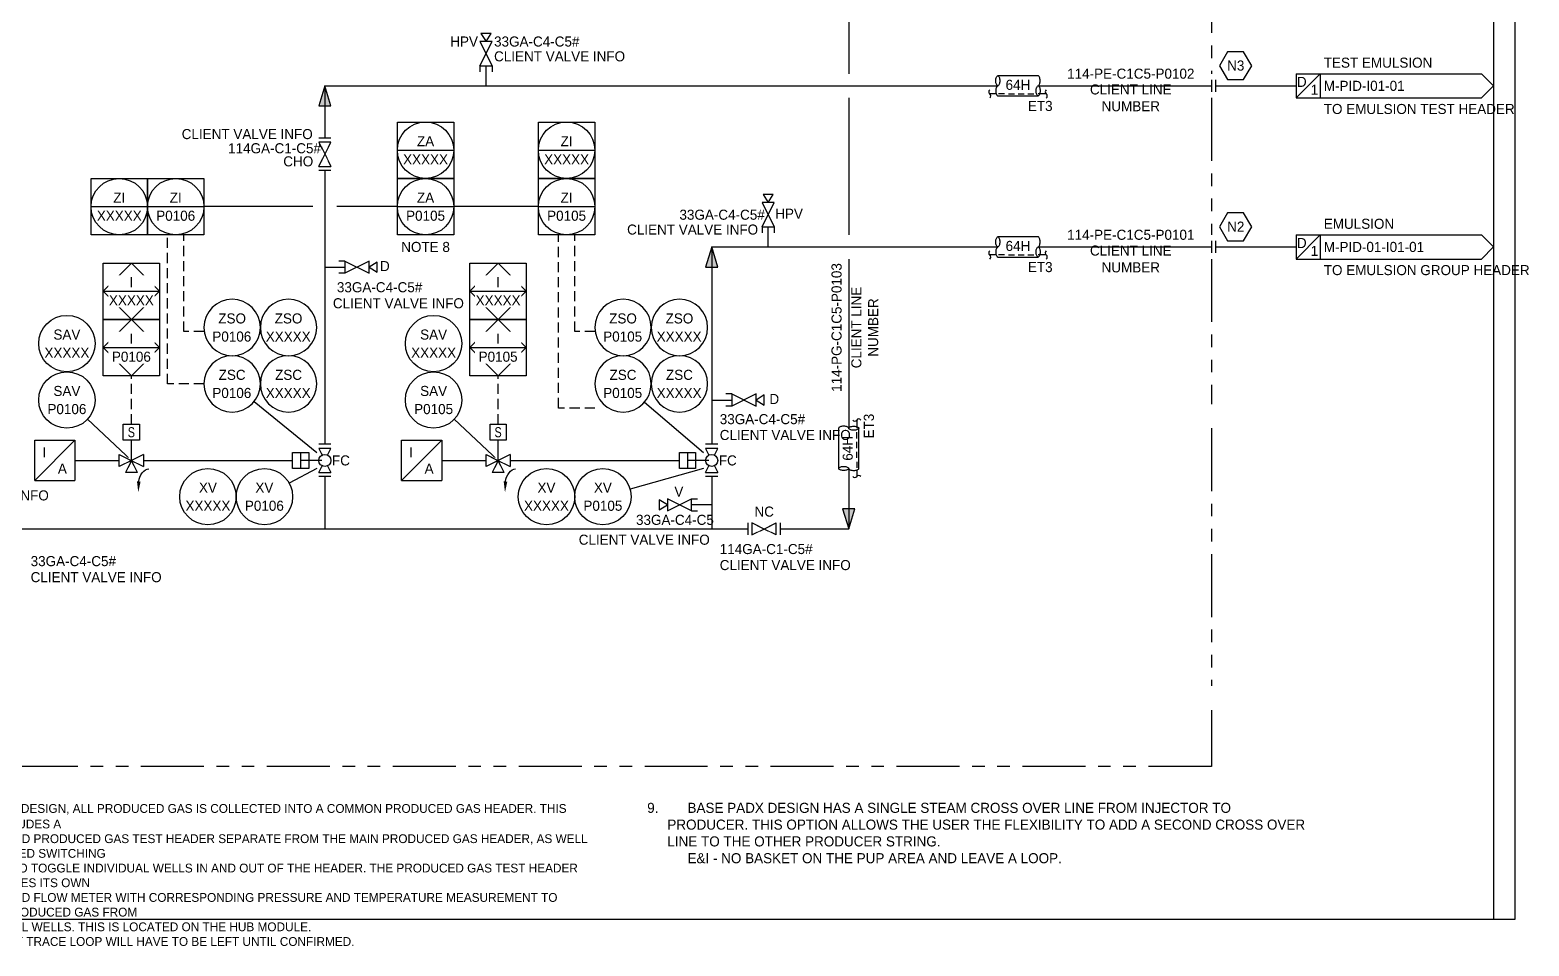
# Model space of a CAD drawing. Extents: x 12 to 865, y 46 to 600.
# Drawn here: x 486.8 to 858.8, y 46.4 to 273.9 of the extents above; entities that cross this region are included whole.
import ezdxf
from ezdxf.enums import TextEntityAlignment as Align
from ezdxf.lldxf.tags import DXFTag

# ---------------------------------------------------------------- set-up
doc = ezdxf.new("R2010")
doc.units = 0
doc.header["$LTSCALE"] = 10
doc.linetypes.add('ELECT', pattern=[0.375, 0.25, -0.125])
doc.linetypes.add('Skid_Limit', pattern=[3.125, 1.5625, -0.3125, 0.3125, -0.3125, 0.3125, -0.3125])
doc.layers.get('DEFPOINTS').update_dxf_attribs({"color": 9})
for name, color, linetype in [('(DUAL-TAGGING)', 240, 'Continuous'), ('(OPTION_3)', 7, 'Continuous'), ('(OPTION_9)', 7, 'Continuous'), ('ATTRIBUTES', 50, 'Continuous'), ('FITTINGS', 210, 'Continuous'), ('FLANGES', 90, 'Continuous'), ('GAS', 32, 'Continuous'), ('HC LIQUID - HEAVY', 38, 'Continuous'), ('INSTRUMENT', 240, 'Continuous'), ('INSULATION', 210, 'Continuous'), ('LIMITS - SKID', 177, 'Skid_Limit'), ('LINE NUMBER', 20, 'Continuous'), ('TEXT1', 7, 'Continuous'), ('VALVE INFO', 33, 'Continuous'), ('VALVES', 210, 'Continuous')]:
    doc.layers.add(name, color=color, linetype=linetype)
doc.styles.add('Scovan Standard', font='FRAMDCN.TTF', dxfattribs={"height": 2.5})
doc.linetypes.add('DATA_LINK', pattern='A,0.75,-0.125,[133,ltypeshp.shx,S=0.0625,R=0,X=-0.0625,Y=0],-0.125', length=1)
tags = doc.linetypes.add('PNEUMATIC', pattern='A,0.21875,[131,cfm.shx,S=0.1,R=-45,X=0,Y=0],0.0625,[131,cfm.shx,S=0.1,R=-45,X=0,Y=0],0.21875', length=0.5).pattern_tags.tags
tags[12] = DXFTag(74, 5)
tags[4] = DXFTag(74, 5)

# ---------------------------------------------------------------- blocks, each defined once
blk = doc.blocks.new('Dyn_Vlv_ATTV')
at = {"layer": 'VALVE INFO', "style": 'Scovan Standard'}
blk.add_attdef('VLV_MOD', text='', height=2.5, dxfattribs=at).set_placement((-2, 0), align=Align.MIDDLE_RIGHT)
for tag, p in [('VLV_TAG', (2, 1.5)), ('VLV_NUM', (2, -1.5))]:
    blk.add_attdef(tag, text='', height=2.5, dxfattribs=at).set_placement(p, align=Align.MIDDLE_LEFT)
blk = doc.blocks.new('*U7')
blk.add_wipeout([(0, 0.67), (8, 0.67), (8, -0.68), (0, -0.68)]).dxf.layer = 'VALVES'
at = {"layer": 'VALVES', "color": 90}
for p, q in [((0, -1.5), (0, 1.5)), ((8, -1.5), (8, 1.5))]:
    blk.add_line(p, q, dxfattribs=at)
at = {"layer": 'VALVES'}
for p, q in [((1, 1.5), (1, -1.5)), ((7, 1.5), (1, -1.5)), ((1, 1.5), (7, -1.5)), ((7, -1.5), (7, 1.5))]:
    blk.add_line(p, q, dxfattribs=at)
blk = doc.blocks.new('flanges')
blk.add_wipeout([(0, 0.68), (1, 0.68), (1, -0.68), (0, -0.68)]).dxf.layer = 'FLANGES'
at = {"layer": 'FLANGES'}
for p, q in [((0, 1.5), (0, -1.5)), ((1, 1.5), (1, -1.5))]:
    blk.add_line(p, q, dxfattribs=at)
blk = doc.blocks.new('nozzle no')
at = {"layer": 'TEXT1'}
blk.add_lwpolyline([(4, 0), (2, 3.46), (-2, 3.46), (-4, 0), (-2, -3.46), (2, -3.46)], close=True, dxfattribs=at)
at = {"layer": 'TEXT1', "color": 50, "style": 'Scovan Standard'}
blk.add_attdef('NOZ_NO', text='', height=2.5, dxfattribs=at).set_placement((0.05, -1.21), align=Align.CENTER)
blk = doc.blocks.new('Plug')
at = {"layer": 'FITTINGS'}
for p, q in [((1.25, 2), (-1.25, 2)), ((-1.25, 2), (0, 0)), ((0, 0), (1.25, 2))]:
    blk.add_line(p, q, dxfattribs=at)
blk = doc.blocks.new('*U48')
at = {"layer": 'FITTINGS'}
for p, q in [((-1.5, 5), (-1.5, 3.5)), ((1.5, 5), (1.5, 3.5))]:
    blk.add_line(p, q, dxfattribs=at)
at = {"layer": 'TEXT1', "style": 'Scovan Standard'}
for tag, p in [('ARTISAN_BLOCK_ID', (0, -2.5)), ('SCOVAN_TAG', (0, -6)), ('PRODUCER_TAG', (0, -9.5)), ('ARTISAN_ID', (0, -13))]:
    blk.add_attdef(tag, text='', height=2.5, dxfattribs=at).set_placement(p, align=Align.TOP_CENTER)
blk.add_wipeout([(-1.5, 5), (-1.5, 11), (1.5, 11), (1.5, 5)]).dxf.layer = 'VALVES'
at = {"color": 0}
blk.add_line((0, 0), (0, 5), dxfattribs=at)
at = {"layer": 'VALVES'}
for p, q in [((-1.5, 11), (1.5, 5)), ((1.5, 11), (-1.5, 11)), ((-1.5, 5), (1.5, 11)), ((-1.5, 5), (1.5, 5))]:
    blk.add_line(p, q, dxfattribs=at)
at = {"layer": 'FITTINGS'}
blk.add_blockref('Plug', (0, 11), dxfattribs=at)
blk = doc.blocks.new('insul')
at = {"layer": 'INSULATION'}
for centre, start, end in [((-1.63, -1.5), 126.8699, 233.1301), ((11.66, -2.5), 306.8699, 53.1301)]:
    blk.add_arc(centre, 0.625, start, end, dxfattribs=at)
at = {"layer": 'INSULATION', "color": 50, "style": 'Scovan Standard'}
for tag, p in [('O/S', (5, 5)), ('TR', (10.53, -5))]:
    blk.add_attdef(tag, text='', height=2.5, dxfattribs=at).set_placement(p, align=Align.MIDDLE)
blk.add_wipeout([(0, 1), (0, -1), (10, -1), (10, 1)]).dxf.layer = 'INSULATION'
at = {"layer": 'INSULATION'}
for p, q in [((10, 2.5), (0, 2.5)), ((-0.4, -2), (-2, -2)), ((0, -2.5), (10, -2.5)), ((1.66, -2), (0.16, -2)), ((2.65, -2), (4.15, -2)), ((5.08, -2), (6.58, -2)), ((7.48, -2), (8.98, -2)), ((12.03, -2), (10, -2))]:
    blk.add_line(p, q, dxfattribs=at)
for points in [[(0, 2.5, -0.203453), (0.16, 2.43, -0.097163), (0.35, 2.13, -0.054131), (0.46, 1.76, -0.041072), (0.5, 1.25, -0.041072), (0.46, 0.74, -0.054131), (0.35, 0.37, -0.097163), (0.16, 0.07, -0.203453), (0, 0, -0.203453), (-0.16, 0.07, -0.097163), (-0.35, 0.37, -0.054131), (-0.46, 0.74, -0.041072), (-0.5, 1.25, -0.041072), (-0.46, 1.76, -0.054131), (-0.35, 2.13, -0.097163), (-0.16, 2.43, -0.203453)], [(10, -2.5, -0.203453), (9.84, -2.43, -0.097163), (9.65, -2.13, -0.054131), (9.54, -1.76, -0.041072), (9.5, -1.25, -0.041072), (9.54, -0.74, -0.054131), (9.65, -0.37, -0.097163), (9.84, -0.07, -0.203453), (10, 0, -0.203453), (10.16, -0.07, -0.097163), (10.35, -0.37, -0.054131), (10.46, -0.74, -0.041072), (10.5, -1.25, -0.041072), (10.46, -1.76, -0.054131), (10.35, -2.13, -0.097163), (10.16, -2.43, -0.203453)]]:
    blk.add_lwpolyline(points, format="xyb", close=True, dxfattribs=at)
for points in [[(0, 0, 0.203453), (-0.16, -0.07, 0.097163), (-0.35, -0.37, 0.054131), (-0.46, -0.74, 0.041072), (-0.5, -1.25, 0.041072), (-0.46, -1.76, 0.054131), (-0.35, -2.13, 0.097163), (-0.16, -2.43, 0.203453), (0, -2.5, 0.203453)], [(10, 0, 0.203453), (10.16, 0.07, 0.097163), (10.35, 0.37, 0.054131), (10.46, 0.74, 0.041072), (10.5, 1.25, 0.041072), (10.46, 1.76, 0.054131), (10.35, 2.13, 0.097163), (10.16, 2.43, 0.203453), (10, 2.5, 0.203453)]]:
    blk.add_lwpolyline(points, format="xyb", dxfattribs=at)
for centre, start, end in [((-2.38, -2.5), 306.8699, 53.1301), ((12.41, -1.5), 126.8699, 233.1301)]:
    blk.add_arc(centre, 0.625, start, end, dxfattribs=at)
at = {"layer": 'INSULATION', "color": 50, "style": 'Scovan Standard'}
blk.add_attdef('INS', text='', height=2.5, dxfattribs=at).set_placement((5, -1), align=Align.CENTER)
blk = doc.blocks.new('continr')
at = {"layer": 'TEXT1', "color": 3, "linetype": 'Continuous'}
for p, q in [((-49, 3), (-3, 3)), ((-49, 3), (-49, -3)), ((-49, -3), (-43, 3)), ((-43, 3), (-43, -3)), ((-3, 3), (0, 0)), ((0, 0), (-3, -3)), ((-49, -3), (-3, -3))]:
    blk.add_line(p, q, dxfattribs=at)
at = {"layer": 'TEXT1', "color": 50, "style": 'Scovan Standard'}
for tag, p in [('ATG2', (-42.11, 8.5)), ('ATG1', (-42.11, 4.5)), ('DWG', (-42.11, -1.25)), ('BTG1', (-42.11, -7)), ('BTG2', (-42.11, -11)), ('BTG3', (-42.11, -15))]:
    blk.add_attdef(tag, p, '', height=2.5, dxfattribs=at)
for tag, p in [('C1', (-47.57, 0.98)), ('C2', (-44.43, -0.98))]:
    blk.add_attdef(tag, text='', height=2.5, dxfattribs=at).set_placement(p, align=Align.MIDDLE_CENTER)
blk = doc.blocks.new('Dyn_Discrete Instr')
at = {"layer": 'INSTRUMENT'}
blk.add_circle((0, 0), 7, dxfattribs=at)
at = {"layer": 'ATTRIBUTES', "style": 'Scovan Standard'}
for tag, p in [('TOP', (0, 2.25)), ('BTM', (0, -2.25))]:
    blk.add_attdef(tag, text='', height=2.5, dxfattribs=at).set_placement(p, align=Align.MIDDLE_CENTER)
blk.add_attdef('SERIES', text='', height=2.5, dxfattribs=at).set_placement((7.93, -4.87), align=Align.MIDDLE_LEFT)
blk = doc.blocks.new('dyn_instr plc')
at = {"layer": 'INSTRUMENT'}
for p, q in [((0, 7), (-7, 0)), ((7, 0), (0, 7)), ((-7, 0), (7, 0)), ((-7, 0), (0, -7)), ((0, -7), (7, 0))]:
    blk.add_line(p, q, dxfattribs=at)
blk.add_lwpolyline([(-7, 7), (7, 7), (7, -7), (-7, -7)], close=True, dxfattribs=at)
at = {"layer": 'ATTRIBUTES', "style": 'Scovan Standard'}
blk.add_attdef('SERIES', text='', height=2.5, dxfattribs=at).set_placement((7, -9), align=Align.MIDDLE_RIGHT)
at = {"layer": 'TEXT1', "style": 'Scovan Standard'}
for tag, p in [('L_TOP_LINE_3', (-8, 8)), ('L_TOP_LINE_2', (-8, 5)), ('L_TOP_LINE_1', (-8, 2)), ('L_BTM_LINE_1', (-8, -2)), ('L_BTM_LINE_2', (-8, -5)), ('L_BTM_LINE_3', (-8, -8))]:
    blk.add_attdef(tag, text='', height=2.5, dxfattribs=at).set_placement(p, align=Align.MIDDLE_RIGHT)
for tag, p in [('R_TOP_LINE_3', (8, 8)), ('R_TOP_LINE_2', (8, 5)), ('R_TOP_LINE_1', (8, 2)), ('R_BTM_LINE_1', (8, -2)), ('R_BTM_LINE_2', (8, -5)), ('R_BTM_LINE_3', (8, -8))]:
    blk.add_attdef(tag, text='', height=2.5, dxfattribs=at).set_placement(p, align=Align.MIDDLE_LEFT)
blk.add_wipeout([(-5.74, -3.96), (5.79, -3.96), (5.79, -0.82), (-5.74, -0.82)]).dxf.layer = 'INSTRUMENT'
blk.add_wipeout([(-5.74, 3.96), (5.79, 3.96), (5.79, 0.57), (-5.74, 0.57)]).dxf.layer = 'INSTRUMENT'
at = {"layer": 'ATTRIBUTES', "style": 'Scovan Standard'}
for tag, p in [('TOP', (0, 2.25)), ('BTM', (0, -2.25))]:
    blk.add_attdef(tag, text='', height=2.5, dxfattribs=at).set_placement(p, align=Align.MIDDLE_CENTER)
blk = doc.blocks.new('dyn_instr shared disp')
at = {"layer": 'INSTRUMENT'}
blk.add_line((-7, 0), (7, 0), dxfattribs=at)
blk.add_lwpolyline([(-7, 7), (7, 7), (7, -7), (-7, -7)], close=True, dxfattribs=at)
blk.add_circle((0, 0), 7, dxfattribs=at)
at = {"layer": 'ATTRIBUTES', "style": 'Scovan Standard'}
for tag, p in [('TOP', (0, 2.25)), ('BTM', (0, -2.25))]:
    blk.add_attdef(tag, text='', height=2.5, dxfattribs=at).set_placement(p, align=Align.MIDDLE_CENTER)
blk.add_attdef('SERIES', text='', height=2.5, dxfattribs=at).set_placement((7, -9), align=Align.MIDDLE_RIGHT)
at = {"layer": 'TEXT1', "style": 'Scovan Standard'}
for tag, p in [('L_TOP_LINE_1', (-8, 8)), ('L_TOP_LINE_2', (-8, 5)), ('L_TOP_LINE_3', (-8, 2)), ('L_BTM_LINE_1', (-8, -2)), ('L_BTM_LINE_2', (-8, -5)), ('L_BTM_LINE_3', (-8, -8))]:
    blk.add_attdef(tag, text='', height=2.5, dxfattribs=at).set_placement(p, align=Align.MIDDLE_RIGHT)
for tag, p in [('R_TOP_LINE_1', (8, 8)), ('R_TOP_LINE_2', (8, 5)), ('R_TOP_LINE_3', (8, 2)), ('R_BTM_LINE_1', (8, -2)), ('R_BTM_LINE_2', (8, -5)), ('R_BTM_LINE_3', (8, -8))]:
    blk.add_attdef(tag, text='', height=2.5, dxfattribs=at).set_placement(p, align=Align.MIDDLE_LEFT)
blk = doc.blocks.new('*U29')
at = {"layer": 'INSTRUMENT'}
for p, q in [((2, 6), (-2, 6)), ((0, 0), (0, 6))]:
    blk.add_line(p, q, dxfattribs=at)
blk.add_lwpolyline([(-2, 8), (2, 8), (2, 4), (-2, 4)], close=True, dxfattribs=at)
blk = doc.blocks.new('instrument air')
at = {"layer": 'INSTRUMENT'}
for p, q in [((-5, 5), (5, 5)), ((-5, -5), (-5, 5)), ((-5, -5), (5, 5)), ((5, 5), (5, -5)), ((-5, -5), (5, -5))]:
    blk.add_line(p, q, dxfattribs=at)
at = {"layer": 'VALVE INFO', "style": 'Scovan Standard'}
for s, p in [('I', (-3.06, 0.76)), ('A', (0.76, -3.28))]:
    blk.add_text(s, height=2.5, dxfattribs=at).set_placement(p)
blk = doc.blocks.new('*U28')
blk.add_wipeout([(0, 0.67), (8, 0.67), (8, -0.68), (0, -0.68)]).dxf.layer = 'VALVES'
at = {"layer": 'VALVES', "color": 90}
for p, q in [((0, -1.5), (0, 1.5)), ((8, -1.5), (8, 1.5))]:
    blk.add_line(p, q, dxfattribs=at)
at = {"layer": 'VALVES'}
for p, q in [((1, 1.5), (1, -1.5)), ((1, 1.5), (2.66, 0.67)), ((7, 1.5), (5.34, 0.67)), ((7, -1.5), (7, 1.5)), ((2.66, -0.67), (1, -1.5)), ((5.34, -0.67), (7, -1.5))]:
    blk.add_line(p, q, dxfattribs=at)
blk.add_circle((4, 0), 1.5, dxfattribs=at)
blk = doc.blocks.new('*U40')
at = {"layer": 'VALVES'}
blk.add_hatch(color=256, dxfattribs=at).paths.add_polyline_path([(-1.61, -5.22), (-0.72, -5.26), (-1.29, -7.94)])
at = {"layer": 'VALVES', "flags": 128}
blk.add_lwpolyline([(-5, 9), (-1, 9), (-1, 5), (-5, 5), (-5, 9)], dxfattribs=at)
at = {"layer": 'VALVES', "color": 7, "style": 'Scovan Standard', "width": 0.8}
blk.add_text('S', height=2.5, dxfattribs=at).set_placement((-3, 7), align=Align.MIDDLE)
blk.add_wipeout([(-3.68, -0.68), (-3.68, -3), (-2.32, -3), (-2.32, -0.68)]).dxf.layer = 'VALVES'
at = {"layer": 'VALVES'}
blk.add_line((-1.5, -3), (-4.5, -3), dxfattribs=at)
blk.add_wipeout([(0, 0.67), (-6, 0.67), (-6, -0.68), (0, -0.68)]).dxf.layer = 'VALVES'
for p, q in [((-3, 0), (-3, 5)), ((-6, -1.5), (-6, 1.5)), ((-6, 1.5), (0, -1.5)), ((0, 1.5), (-6, -1.5)), ((-3, 0), (-4.5, -3)), ((-1.5, -3), (-3, 0)), ((0, 1.5), (0, -1.5))]:
    blk.add_line(p, q, dxfattribs=at)
blk.add_open_spline([(-1.17, -5.24), (-1.07, -3.81), (0.24, -2.06), (1.3, -2.05)], degree=3, dxfattribs=at)
blk = doc.blocks.new('sv-flowarrow')
at = {"color": 0}
blk.add_lwpolyline([(0, 0), (-5, 1.5), (-5, -1.5)], close=True, dxfattribs=at)
blk.add_solid([(0, 0), (-5, -1.5), (-5, 1.5)], dxfattribs=at)
blk = doc.blocks.new('Dyn_Vlv_ATTH')
at = {"layer": 'VALVE INFO', "style": 'Scovan Standard'}
for tag, p in [('VLV_MOD', (0, 7)), ('VLV_TAG', (0, 4)), ('VLV_NUM', (0, -4))]:
    blk.add_attdef(tag, text='', height=2.5, dxfattribs=at).set_placement(p, align=Align.MIDDLE_CENTER)

msp = doc.modelspace()

# ---------------------------------------------------------------- linework, layer by layer
at = {"layer": 'DEFPOINTS'}
msp.add_line((850, 547.47), (850, 53.13), dxfattribs=at)
msp.add_lwpolyline([(11.6, 53.13), (855.37, 53.13), (855.37, 547.47), (11.6, 547.47)], close=True, dxfattribs=at)
at = {"layer": 'GAS'}
for p, q in [((690, 288), (690, 263)), ((690, 257), (690, 223)), ((690, 217), (690, 150))]:
    msp.add_line(p, q, dxfattribs=at)
at = {"layer": 'HC LIQUID - HEAVY'}
for p, q in [((560, 260), (801, 260)), ((656, 220), (801, 220)), ((560, 164), (560, 150)), ((435, 150), (665, 150))]:
    msp.add_line(p, q, dxfattribs=at)
at = {"layer": 'INSTRUMENT', "linetype": 'DATA_LINK'}
for p, q in [((557, 230), (530, 230)), ((578, 230), (563, 230)), ((613, 230), (592, 230))]:
    msp.add_line(p, q, dxfattribs=at)
at = {"layer": 'INSTRUMENT', "linetype": 'ELECT'}
for p, q in [((521, 186), (521, 223)), ((525, 199), (525, 223)), ((618, 180), (618, 223)), ((622, 199), (622, 223)), ((530, 199), (525, 199)), ((627, 199), (622, 199)), ((530, 186), (521, 186)), ((627, 180), (618, 180))]:
    msp.add_line(p, q, dxfattribs=at)
at = {"layer": 'INSTRUMENT'}
for p, q in [((542.44, 181.6), (558, 169)), ((639.33, 181.47), (654, 169)), ((501.11, 177.21), (512, 167)), ((592.11, 177.21), (603, 167)), ((558, 165), (551.16, 161.32)), ((654, 165), (635.74, 159.89))]:
    msp.add_line(p, q, dxfattribs=at)
at = {"layer": 'INSTRUMENT', "linetype": 'PNEUMATIC'}
for p, q in [((498, 167), (552, 167)), ((589, 167), (648, 167))]:
    msp.add_line(p, q, dxfattribs=at)
at = {"layer": 'LIMITS - SKID'}
for points in [[(780, 295), (780, 263)], [(780, 257), (780, 223)], [(780, 217), (780, 181)], [(780, 175), (780, 111)], [(780, 105), (780, 91), (87, 91), (87, 97)]]:
    msp.add_lwpolyline(points, dxfattribs=at)

# ---------------------------------------------------------------- block references
at = {"layer": '(DUAL-TAGGING)'}
for name, p, values in [('dyn_instr shared disp', (585, 244), {'TOP': 'ZA', 'BTM': 'XXXXX'}), ('dyn_instr shared disp', (620, 244), {'TOP': 'ZI', 'BTM': 'XXXXX'}), ('dyn_instr shared disp', (509, 230), {'TOP': 'ZI', 'BTM': 'XXXXX'}), ('Dyn_Discrete Instr', (496, 196), {'TOP': 'SAV', 'BTM': 'XXXXX'}), ('Dyn_Discrete Instr', (587, 196), {'TOP': 'SAV', 'BTM': 'XXXXX'}), ('Dyn_Discrete Instr', (531, 158), {'TOP': 'XV', 'BTM': 'XXXXX'}), ('Dyn_Discrete Instr', (615, 158), {'TOP': 'XV', 'BTM': 'XXXXX'})]:
    msp.add_blockref(name, p, dxfattribs=at).add_auto_attribs(values)
ref = msp.add_blockref('Dyn_Discrete Instr', (551, 200), dxfattribs=dict(at, xscale=-1))
ref.add_attrib('TOP', 'ZSO', dxfattribs={"layer": 'ATTRIBUTES', "height": 2.5, "style": 'Scovan Standard'}).set_placement((551, 202.25), align=Align.MIDDLE_CENTER)
ref.add_attrib('BTM', 'XXXXX', dxfattribs={"layer": 'ATTRIBUTES', "height": 2.5, "style": 'Scovan Standard'}).set_placement((550.92, 197.75), align=Align.MIDDLE_CENTER)
ref = msp.add_blockref('Dyn_Discrete Instr', (648, 200), dxfattribs=dict(at, xscale=-1))
ref.add_attrib('TOP', 'ZSO', dxfattribs={"layer": 'ATTRIBUTES', "height": 2.5, "style": 'Scovan Standard'}).set_placement((648, 202.25), align=Align.MIDDLE_CENTER)
ref.add_attrib('BTM', 'XXXXX', dxfattribs={"layer": 'ATTRIBUTES', "height": 2.5, "style": 'Scovan Standard'}).set_placement((647.92, 197.75), align=Align.MIDDLE_CENTER)
ref = msp.add_blockref('Dyn_Discrete Instr', (551, 186), dxfattribs=dict(at, xscale=-1))
ref.add_attrib('TOP', 'ZSC', dxfattribs={"layer": 'ATTRIBUTES', "height": 2.5, "style": 'Scovan Standard'}).set_placement((551, 188.25), align=Align.MIDDLE_CENTER)
ref.add_attrib('BTM', 'XXXXX', dxfattribs={"layer": 'ATTRIBUTES', "height": 2.5, "style": 'Scovan Standard'}).set_placement((550.92, 183.75), align=Align.MIDDLE_CENTER)
at = {"layer": 'GAS', "rotation": 270}
msp.add_blockref('sv-flowarrow', (690, 150), dxfattribs=at)
at = {"layer": 'HC LIQUID - HEAVY', "rotation": 90}
for p in [(560, 260), (656, 220)]:
    msp.add_blockref('sv-flowarrow', p, dxfattribs=at)
at = {"layer": 'INSTRUMENT'}
for name, p, values in [('dyn_instr shared disp', (523, 230), {'TOP': 'ZI', 'BTM': 'P0106'}), ('dyn_instr shared disp', (585, 230), {'TOP': 'ZA', 'BTM': 'P0105'}), ('dyn_instr shared disp', (620, 230), {'TOP': 'ZI', 'BTM': 'P0105'}), ('Dyn_Discrete Instr', (496, 182), {'TOP': 'SAV', 'BTM': 'P0106'}), ('Dyn_Discrete Instr', (587, 182), {'TOP': 'SAV', 'BTM': 'P0105'}), ('Dyn_Discrete Instr', (545, 158), {'TOP': 'XV', 'BTM': 'P0106'}), ('Dyn_Discrete Instr', (629, 158), {'TOP': 'XV', 'BTM': 'P0105'})]:
    msp.add_blockref(name, p, dxfattribs=at).add_auto_attribs(values)
ref = msp.add_blockref('Dyn_Discrete Instr', (537, 200), dxfattribs=dict(at, xscale=-1))
ref.add_attrib('TOP', 'ZSO', dxfattribs={"layer": 'ATTRIBUTES', "height": 2.5, "style": 'Scovan Standard'}).set_placement((537, 202.25), align=Align.MIDDLE_CENTER)
ref.add_attrib('BTM', 'P0106', dxfattribs={"layer": 'ATTRIBUTES', "height": 2.5, "style": 'Scovan Standard'}).set_placement((536.92, 197.75), align=Align.MIDDLE_CENTER)
ref = msp.add_blockref('Dyn_Discrete Instr', (634, 200), dxfattribs=dict(at, xscale=-1))
ref.add_attrib('TOP', 'ZSO', dxfattribs={"layer": 'ATTRIBUTES', "height": 2.5, "style": 'Scovan Standard'}).set_placement((634, 202.25), align=Align.MIDDLE_CENTER)
ref.add_attrib('BTM', 'P0105', dxfattribs={"layer": 'ATTRIBUTES', "height": 2.5, "style": 'Scovan Standard'}).set_placement((633.92, 197.75), align=Align.MIDDLE_CENTER)
ref = msp.add_blockref('Dyn_Discrete Instr', (537, 186), dxfattribs=dict(at, xscale=-1))
ref.add_attrib('TOP', 'ZSC', dxfattribs={"layer": 'ATTRIBUTES', "height": 2.5, "style": 'Scovan Standard'}).set_placement((537, 188.25), align=Align.MIDDLE_CENTER)
ref.add_attrib('BTM', 'P0106', dxfattribs={"layer": 'ATTRIBUTES', "height": 2.5, "style": 'Scovan Standard'}).set_placement((536.92, 183.75), align=Align.MIDDLE_CENTER)
ref = msp.add_blockref('Dyn_Discrete Instr', (634, 186), dxfattribs=dict(at, xscale=-1))
ref.add_attrib('TOP', 'ZSC', dxfattribs={"layer": 'ATTRIBUTES', "height": 2.5, "style": 'Scovan Standard'}).set_placement((634, 188.25), align=Align.MIDDLE_CENTER)
ref.add_attrib('BTM', 'P0105', dxfattribs={"layer": 'ATTRIBUTES', "height": 2.5, "style": 'Scovan Standard'}).set_placement((633.92, 183.75), align=Align.MIDDLE_CENTER)
for p in [(493, 167), (584, 167)]:
    msp.add_blockref('instrument air', p, dxfattribs=at)
at = {"layer": 'INSTRUMENT', "rotation": 90}
for p in [(560, 167), (656, 167)]:
    msp.add_blockref('*U29', p, dxfattribs=at)
at = {"layer": 'TEXT1'}
for p, values in [((850, 260), {'DWG': 'M-PID-I01-01', 'ATG1': 'TEST EMULSION', 'BTG1': 'TO EMULSION TEST HEADER', 'C1': 'D', 'C2': '1'}), ((850, 220), {'DWG': 'M-PID-01-I01-01', 'ATG1': 'EMULSION', 'BTG1': 'TO EMULSION GROUP HEADER', 'C1': 'D', 'C2': '1'})]:
    msp.add_blockref('continr', p, dxfattribs=at).add_auto_attribs(values)
at = {"layer": 'VALVE INFO'}
ref = msp.add_blockref('Dyn_Vlv_ATTV', (656, 145), dxfattribs=at)
ref.add_attrib('VLV_TAG', '114GA-C1-C5#', dxfattribs={"height": 2.5, "style": 'Scovan Standard'}).set_placement((658, 145), align=Align.MIDDLE_LEFT)
ref = msp.add_blockref('Dyn_Vlv_ATTV', (485, 142), dxfattribs=at)
ref.add_attrib('VLV_TAG', '33GA-C4-C5#', dxfattribs={"height": 2.5, "style": 'Scovan Standard'}).set_placement((487, 142), align=Align.MIDDLE_LEFT)
ref.add_attrib('VLV_MOD', 'D', dxfattribs={"height": 2.5, "style": 'Scovan Standard'}).set_placement((483, 142), align=Align.MIDDLE_RIGHT)

# ---------------------------------------------------------------- texts
at = {"layer": '(DUAL-TAGGING)', "color": 20, "linetype": 'Continuous', "char_height": 2.5, "attachment_point": 5, "style": 'Scovan Standard'}
for insert in [(760, 257), (760, 217)]:
    msp.add_mtext_dynamic_manual_height_columns('CLIENT LINE NUMBER', width=33.524, gutter_width=12.5, heights=[0], dxfattribs=dict(at, insert=insert))
at = {"layer": '(DUAL-TAGGING)', "color": 33, "char_height": 2.5, "style": 'Scovan Standard'}
for insert, attachment_point in [((557, 248), 6), ((562, 206), 4), ((459, 158.3), 4), ((655.52, 147.3), 6), ((658, 141), 4), ((487, 138), 4)]:
    msp.add_mtext_dynamic_manual_height_columns('CLIENT VALVE INFO', width=33.524, gutter_width=12.5, heights=[0], dxfattribs=dict(at, insert=insert, attachment_point=attachment_point))
at = {"layer": '(DUAL-TAGGING)', "color": 20, "linetype": 'Continuous', "insert": (694, 200), "char_height": 2.5, "attachment_point": 5, "rotation": 90, "style": 'Scovan Standard'}
msp.add_mtext_dynamic_manual_height_columns('CLIENT LINE NUMBER', width=33.524, gutter_width=12.5, heights=[0], dxfattribs=at)
at = {"layer": '(OPTION_3)', "insert": (460, 82), "char_height": 2.5, "width": 166.8135, "attachment_point": 1, "style": 'Scovan Standard'}
msp.add_mtext('\\pxi-2,l2;3.   {\\H0.875x;IN THE BASE DESIGN, ALL PRODUCED GAS IS COLLECTED INTO A COMMON PRODUCED GAS HEADER. THIS OPTION INCLUDES A\\P^IDEDICATED PRODUCED GAS TEST HEADER SEPARATE FROM THE MAIN PRODUCED GAS HEADER, AS WELL AS AUTOMATED SWITCHING\\P^IVALVES TO TOGGLE INDIVIDUAL WELLS IN AND OUT OF THE HEADER. THE PRODUCED GAS TEST HEADER ALSO INCLUDES ITS OWN\\P^IDEDICATED FLOW METER WITH CORRESPONDING PRESSURE AND TEMPERATURE MEASUREMENT TO MEASURE PRODUCED GAS FROM\\P^IINDIVIDUAL WELLS. THIS IS LOCATED ON THE HUB MODULE.\\P^IE&I - HEAT TRACE LOOP WILL HAVE TO BE LEFT UNTIL CONFIRMED.}', dxfattribs=at)
at = {"layer": '(OPTION_9)', "insert": (640, 82), "char_height": 2.5, "width": 165.1871, "attachment_point": 1, "style": 'Scovan Standard'}
msp.add_mtext('\\pxi-2,l2;9.^IBASE PADX DESIGN HAS A SINGLE STEAM CROSS OVER LINE FROM INJECTOR TO PRODUCER. THIS OPTION ALLOWS THE USER THE FLEXIBILITY TO ADD A SECOND CROSS OVER LINE TO THE OTHER PRODUCER STRING.\\P^IE&I - NO BASKET ON THE PUP AREA AND LEAVE A LOOP.', dxfattribs=at)
at = {"layer": 'LINE NUMBER', "linetype": 'Continuous', "char_height": 2.5, "attachment_point": 5, "style": 'Scovan Standard'}
for s, insert in [('114-PE-C1C5-P0102', (760, 263)), ('114-PE-C1C5-P0101', (760, 223))]:
    msp.add_mtext_dynamic_manual_height_columns(s, width=15.3038, gutter_width=12.5, heights=[0], dxfattribs=dict(at, insert=insert))
at = {"layer": 'LINE NUMBER', "linetype": 'Continuous', "insert": (687, 200), "char_height": 2.5, "attachment_point": 5, "rotation": 90, "style": 'Scovan Standard'}
msp.add_mtext_dynamic_manual_height_columns('114-PG-C1C5-P0103', width=15.3038, gutter_width=12.5, heights=[0], dxfattribs=at)
at = {"layer": 'TEXT1', "style": 'Scovan Standard'}
msp.add_text('NOTE 8', height=2.5, dxfattribs=at).set_placement((585, 220), align=Align.MIDDLE_CENTER)

# ---------------------------------------------------------------- next in the draw order: block references
at = {"layer": '(DUAL-TAGGING)'}
for p in [(512, 209), (603, 209)]:
    msp.add_blockref('dyn_instr plc', p, dxfattribs=at).add_auto_attribs({'TOP': 'I', 'BTM': 'XXXXX'})
at = {"layer": 'FLANGES'}
for p in [(780, 260), (780, 220)]:
    msp.add_blockref('flanges', p, dxfattribs=at)
at = {"layer": 'HC LIQUID - HEAVY'}
for p in [(600, 260), (670, 220)]:
    msp.add_blockref('*U48', p, dxfattribs=at)
at = {"layer": 'HC LIQUID - HEAVY', "rotation": 270}
for p in [(560, 215), (656, 182)]:
    msp.add_blockref('*U48', p, dxfattribs=at)
at = {"layer": 'INSULATION'}
for p in [(727, 260), (727, 220)]:
    msp.add_blockref('insul', p, dxfattribs=at).add_auto_attribs({'INS': '64H', 'TR': 'ET3'})
at = {"layer": 'INSULATION', "rotation": 90}
msp.add_blockref('insul', (690, 165), dxfattribs=at).add_auto_attribs({'INS': '64H', 'TR': 'ET3'})
at = {"layer": 'VALVES'}
for name, p, rotation in [('*U28', (560, 163), 90), ('*U28', (656, 163), 90), ('*U7', (673, 150), 180)]:
    msp.add_blockref(name, p, dxfattribs=dict(at, rotation=rotation))

# ---------------------------------------------------------------- next in the draw order: linework, layer by layer
at = {"layer": 'GAS'}
msp.add_line((673, 150), (690, 150), dxfattribs=at)
at = {"layer": 'HC LIQUID - HEAVY'}
for p, q in [((560, 260), (560, 171)), ((656, 220), (656, 171)), ((656, 163), (656, 150))]:
    msp.add_line(p, q, dxfattribs=at)

# ---------------------------------------------------------------- next in the draw order: block references
at = {"layer": '(DUAL-TAGGING)'}
ref = msp.add_blockref('Dyn_Discrete Instr', (648, 186), dxfattribs=dict(at, xscale=-1))
ref.add_attrib('TOP', 'ZSC', dxfattribs={"layer": 'ATTRIBUTES', "height": 2.5, "style": 'Scovan Standard'}).set_placement((648, 188.25), align=Align.MIDDLE_CENTER)
ref.add_attrib('BTM', 'XXXXX', dxfattribs={"layer": 'ATTRIBUTES', "height": 2.5, "style": 'Scovan Standard'}).set_placement((647.92, 183.75), align=Align.MIDDLE_CENTER)
at = {"layer": 'INSTRUMENT'}
for p, values in [((512, 195), {'TOP': 'I', 'BTM': 'P0106'}), ((603, 195), {'TOP': 'I', 'BTM': 'P0105'})]:
    msp.add_blockref('dyn_instr plc', p, dxfattribs=at).add_auto_attribs(values)
at = {"layer": 'TEXT1'}
for p, values in [((786, 265), {'NOZ_NO': 'N3'}), ((786, 225), {'NOZ_NO': 'N2'})]:
    msp.add_blockref('nozzle no', p, dxfattribs=at).add_auto_attribs(values)
at = {"layer": 'VALVE INFO'}
ref = msp.add_blockref('Dyn_Vlv_ATTV', (600, 271), dxfattribs=at)
ref.add_attrib('VLV_TAG', '33GA-C4-C5#', dxfattribs={"height": 2.5, "style": 'Scovan Standard'}).set_placement((602, 271), align=Align.MIDDLE_LEFT)
ref.add_attrib('VLV_MOD', 'HPV', dxfattribs={"height": 2.5, "style": 'Scovan Standard'}).set_placement((598, 271), align=Align.MIDDLE_RIGHT)
ref = msp.add_blockref('Dyn_Vlv_ATTV', (670, 228), dxfattribs=at)
ref.add_attrib('VLV_TAG', '33GA-C4-C5#', dxfattribs={"height": 2.5, "style": 'Scovan Standard'}).set_placement((648, 228), align=Align.MIDDLE_LEFT)
ref.add_attrib('VLV_MOD', 'HPV', dxfattribs={"height": 2.5, "style": 'Scovan Standard'}).set_placement((678.64, 228.25), align=Align.MIDDLE_RIGHT)
ref = msp.add_blockref('Dyn_Vlv_ATTV', (561, 210), dxfattribs=at)
ref.add_attrib('VLV_TAG', '33GA-C4-C5#', dxfattribs={"height": 2.5, "style": 'Scovan Standard'}).set_placement((563, 210), align=Align.MIDDLE_LEFT)
ref.add_attrib('VLV_MOD', 'D', dxfattribs={"height": 2.5, "style": 'Scovan Standard'}).set_placement((576.11, 215.25), align=Align.MIDDLE_RIGHT)
ref = msp.add_blockref('Dyn_Vlv_ATTV', (662, 177), dxfattribs=at)
ref.add_attrib('VLV_TAG', '33GA-C4-C5#', dxfattribs={"height": 2.5, "style": 'Scovan Standard'}).set_placement((658, 177.25), align=Align.MIDDLE_LEFT)
ref.add_attrib('VLV_MOD', 'D', dxfattribs={"height": 2.5, "style": 'Scovan Standard'}).set_placement((672.74, 182.25), align=Align.MIDDLE_RIGHT)
ref = msp.add_blockref('Dyn_Vlv_ATTH', (564, 160), dxfattribs=at)
ref.add_attrib('VLV_MOD', 'FC', dxfattribs={"height": 2.5, "style": 'Scovan Standard'}).set_placement((564, 167), align=Align.MIDDLE_CENTER)
ref = msp.add_blockref('Dyn_Vlv_ATTH', (660, 160), dxfattribs=at)
ref.add_attrib('VLV_MOD', 'FC', dxfattribs={"height": 2.5, "style": 'Scovan Standard'}).set_placement((660, 167), align=Align.MIDDLE_CENTER)

# ---------------------------------------------------------------- next in the draw order: texts
at = {"layer": '(DUAL-TAGGING)', "color": 33, "char_height": 2.5, "style": 'Scovan Standard'}
for insert, attachment_point in [((602, 267.3), 4), ((667.52, 224.3), 6), ((658, 173.3), 4)]:
    msp.add_mtext_dynamic_manual_height_columns('CLIENT VALVE INFO', width=33.524, gutter_width=12.5, heights=[0], dxfattribs=dict(at, insert=insert, attachment_point=attachment_point))
at = {"layer": 'TEXT1', "style": 'Scovan Standard'}
msp.add_text('NC', height=2.5, dxfattribs=at).set_placement((669.04, 154.3), align=Align.MIDDLE_CENTER)

# ---------------------------------------------------------------- next in the draw order: linework, layer by layer
at = {"layer": 'INSTRUMENT', "linetype": 'ELECT'}
for p, q in [((512, 176), (512, 188)), ((603, 176), (603, 188))]:
    msp.add_line(p, q, dxfattribs=at)

# ---------------------------------------------------------------- next in the draw order: block references
at = {"layer": 'HC LIQUID - HEAVY', "rotation": 90}
msp.add_blockref('*U48', (656, 156), dxfattribs=at)
at = {"layer": 'VALVES', "rotation": 90}
msp.add_blockref('*U7', (560, 239), dxfattribs=at)

# ---------------------------------------------------------------- next in the draw order: block references
at = {"layer": 'VALVE INFO'}
ref = msp.add_blockref('Dyn_Vlv_ATTV', (560, 243), dxfattribs=at)
ref.add_attrib('VLV_TAG', '114GA-C1-C5#', dxfattribs={"height": 2.5, "style": 'Scovan Standard'}).set_placement((536, 244.5), align=Align.MIDDLE_LEFT)
ref.add_attrib('VLV_MOD', 'CHO', dxfattribs={"height": 2.5, "style": 'Scovan Standard'}).set_placement((557.13, 241.25), align=Align.MIDDLE_RIGHT)
ref = msp.add_blockref('Dyn_Vlv_ATTH', (648, 156), dxfattribs=at)
ref.add_attrib('VLV_TAG', '33GA-C4-C5', dxfattribs={"height": 2.5, "style": 'Scovan Standard'}).set_placement((646.88, 152.25), align=Align.MIDDLE_CENTER)
ref.add_attrib('VLV_MOD', 'V', dxfattribs={"height": 2.5, "style": 'Scovan Standard'}).set_placement((647.86, 159.25), align=Align.MIDDLE_CENTER)
at = {"layer": 'VALVES'}
for p in [(515, 167), (606, 167)]:
    msp.add_blockref('*U40', p, dxfattribs=at)

doc.saveas('drawing.dxf')
